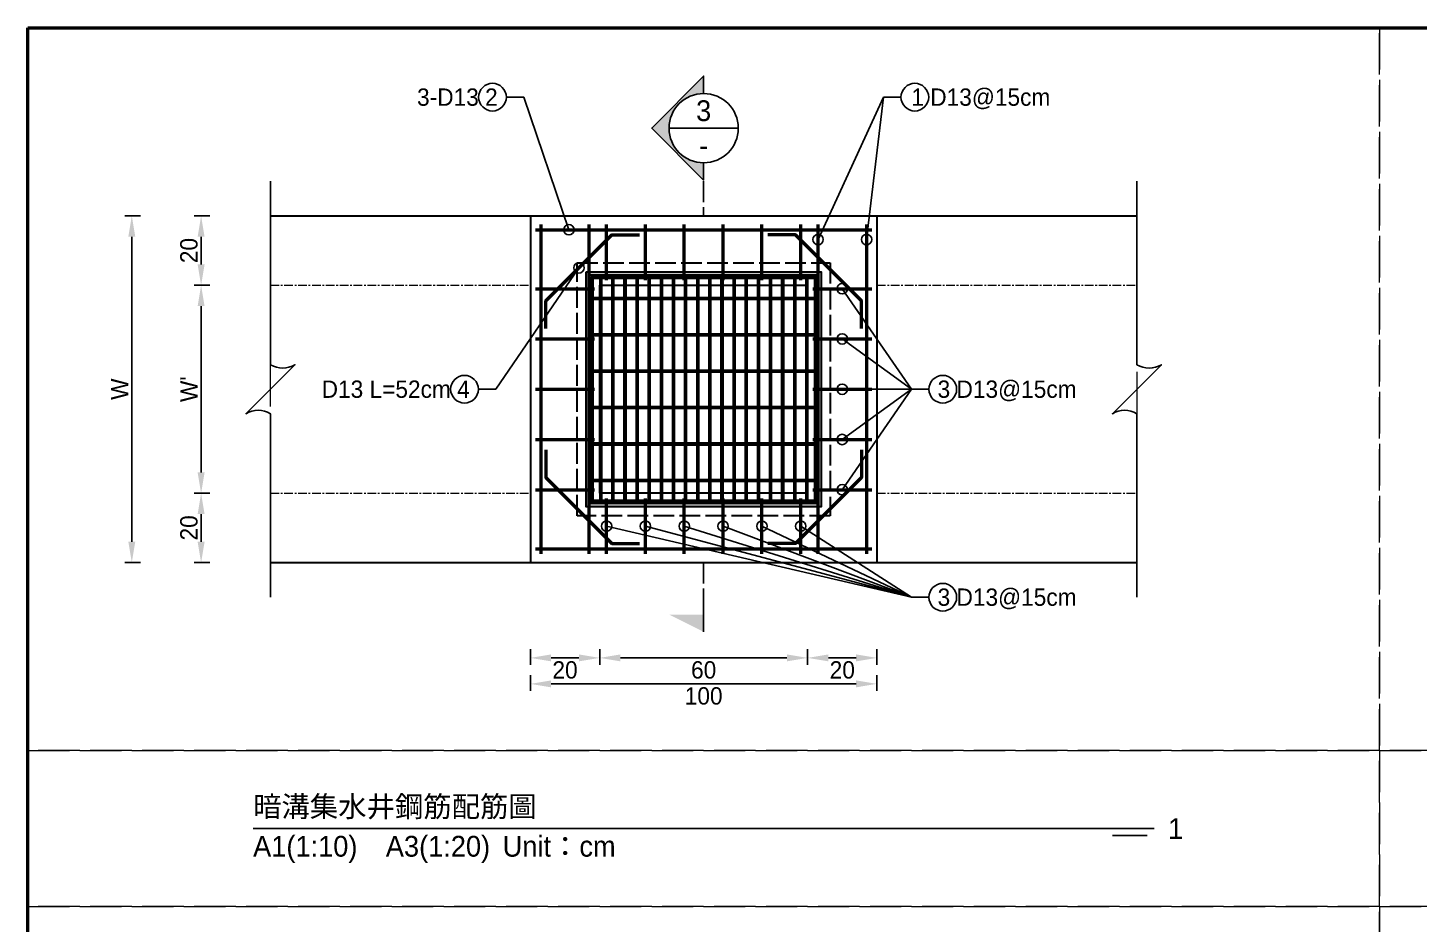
# Model space of a CAD drawing. Extents: x -7340 to 3675, y -3342 to 777.
# Drawn here: x -7340 to -6938.6, y -258.6 to 0 of the extents above; entities that cross this region are included whole.
import ezdxf
from ezdxf import colors
from ezdxf.entities.mleader import LeaderData, LeaderLine
from ezdxf.math import Vec2, Vec3

# ---------------------------------------------------------------- set-up
doc = ezdxf.new("R2010")
doc.units = 0
doc.header["$MEASUREMENT"] = 0
doc.linetypes.add('ACAD_ISO02W100', pattern=[15, 12, -3])
doc.linetypes.add('CENTERX2', pattern=[4, 2.5, -0.5, 0.5, -0.5])
for name, color, linetype, lineweight in [('一、3.基本-變更', 1, 'Continuous', 50), ('二、1.繪圖-既有設施', 8, 'Continuous', 20), ('二、2.繪圖-施作項目', 181, 'Continuous', 30), ('二、5.繪圖-鋼筋', 60, 'Continuous', 50), ('二、6.繪圖-其他施作項目', 35, 'Continuous', 30)]:
    doc.layers.add(name, color=color, linetype=linetype, lineweight=lineweight)
doc.layers.add('一、4.基本-隱藏', color=9, linetype='ACAD_ISO02W100', lineweight=20, plot=False)
doc.layers.add('三、3.文字-註解文字', color=2, linetype='Continuous')
doc.styles.add('次圖名(詳圖)', font='MS PGothic.ttf', dxfattribs={"height": 6})
doc.styles.add('註解文字(詳圖)', font='MS PGothic.ttf', dxfattribs={"height": 5})
doc.dimstyles.new('註解文字(詳圖)', dxfattribs={"dimtxt": 5, "dimasz": 6, "dimexe": 2, "dimexo": 5, "dimgap": 1, "dimtad": 2, "dimzin": 0, "dimdsep": 46, "dimtxsty": '註解文字(詳圖)', "dimcen": 0.1, "dimclrd": 144, "dimclre": 144, "dimclrt": 256, "dimadec": 0, "dimazin": 0, "dimtfac": 1, "dimtofl": 0, "dimtmove": 0, "dimatfit": 3, "dimfxlon": 1, "dimtolj": 1, "dimtzin": 0, "dimlwd": -1, "dimlwe": -1, "dimarcsym": 1})
pattern_1 = [(45, (-8580.3608, 109.4043), (-2.65165, 2.65165), []), (45, (-8579.477, 109.4043), (-2.65165, 2.65165), []), (45, (-8578.593, 109.4043), (-2.65165, 2.65165), []), (45, (-8577.709, 109.4043), (-2.65165, 2.65165), [])]

# ---------------------------------------------------------------- blocks, each defined once
blk = doc.blocks.new('*D320')
at = {"layer": 'Defpoints', "color": 0, "transparency": 16777216}
for p in [(-7195, -134.25), (-7175, -134.25), (-7195, -181.75)]:
    blk.add_point(p, dxfattribs=at)
at = {"layer": '三、3.文字-註解文字', "color": 144, "transparency": 16777216}
for p, q in [((-7195, -179.25), (-7195, -183.75)), ((-7175, -179.25), (-7175, -183.75)), ((-7181, -181.75), (-7189, -181.75))]:
    blk.add_line(p, q, dxfattribs=at)
for points in [[(-7189, -180.75), (-7189, -182.75), (-7195, -181.75)], [(-7181, -180.75), (-7181, -182.75), (-7175, -181.75)]]:
    blk.add_solid(points, dxfattribs=at)
at = {"layer": '三、3.文字-註解文字', "transparency": 16777216, "insert": (-7185, -185.25), "char_height": 5, "attachment_point": 5, "style": '註解文字(詳圖)'}
blk.add_mtext('\\A1;20', dxfattribs=at)
blk = doc.blocks.new('*D321')
at = {"layer": 'Defpoints', "color": 0, "transparency": 16777216}
for p in [(-7175, -134.25), (-7115, -134.25), (-7115, -181.75)]:
    blk.add_point(p, dxfattribs=at)
at = {"layer": '三、3.文字-註解文字', "color": 144, "transparency": 16777216}
for p, q in [((-7175, -179.25), (-7175, -183.75)), ((-7115, -179.25), (-7115, -183.75)), ((-7169, -181.75), (-7121, -181.75))]:
    blk.add_line(p, q, dxfattribs=at)
for points in [[(-7169, -180.75), (-7169, -182.75), (-7175, -181.75)], [(-7121, -180.75), (-7121, -182.75), (-7115, -181.75)]]:
    blk.add_solid(points, dxfattribs=at)
at = {"layer": '三、3.文字-註解文字', "transparency": 16777216, "insert": (-7145, -185.25), "char_height": 5, "attachment_point": 5, "style": '註解文字(詳圖)'}
blk.add_mtext('\\A1;60', dxfattribs=at)
blk = doc.blocks.new('*D322')
at = {"layer": 'Defpoints', "color": 0, "transparency": 16777216}
for p in [(-7115, -134.25), (-7095, -134.25), (-7095, -181.75)]:
    blk.add_point(p, dxfattribs=at)
at = {"layer": '三、3.文字-註解文字', "color": 144, "transparency": 16777216}
for p, q in [((-7115, -179.25), (-7115, -183.75)), ((-7095, -179.25), (-7095, -183.75)), ((-7109, -181.75), (-7101, -181.75))]:
    blk.add_line(p, q, dxfattribs=at)
for points in [[(-7109, -180.75), (-7109, -182.75), (-7115, -181.75)], [(-7101, -180.75), (-7101, -182.75), (-7095, -181.75)]]:
    blk.add_solid(points, dxfattribs=at)
at = {"layer": '三、3.文字-註解文字', "transparency": 16777216, "insert": (-7105, -185.25), "char_height": 5, "attachment_point": 5, "style": '註解文字(詳圖)'}
blk.add_mtext('\\A1;20', dxfattribs=at)
blk = doc.blocks.new('*D323')
at = {"layer": 'Defpoints', "color": 0, "transparency": 16777216}
for p in [(-7195, -154.25), (-7095, -154.25), (-7095, -189.25)]:
    blk.add_point(p, dxfattribs=at)
at = {"layer": '三、3.文字-註解文字', "color": 144, "transparency": 16777216}
for p, q in [((-7195, -186.75), (-7195, -191.25)), ((-7095, -186.75), (-7095, -191.25)), ((-7189, -189.25), (-7101, -189.25))]:
    blk.add_line(p, q, dxfattribs=at)
for points in [[(-7189, -188.25), (-7189, -190.25), (-7195, -189.25)], [(-7101, -188.25), (-7101, -190.25), (-7095, -189.25)]]:
    blk.add_solid(points, dxfattribs=at)
at = {"layer": '三、3.文字-註解文字', "transparency": 16777216, "insert": (-7145, -192.75), "char_height": 5, "attachment_point": 5, "style": '註解文字(詳圖)'}
blk.add_mtext('\\A1;100', dxfattribs=at)
blk = doc.blocks.new('*D324')
at = {"layer": 'Defpoints', "color": 0, "transparency": 16777216}
for p in [(-7290, -54.25), (-7270, -54.25), (-7270, -74.25)]:
    blk.add_point(p, dxfattribs=at)
at = {"layer": '三、3.文字-註解文字', "color": 144, "transparency": 16777216}
for p, q in [((-7287.5, -54.25), (-7292, -54.25)), ((-7290, -68.25), (-7290, -60.25)), ((-7287.5, -74.25), (-7292, -74.25))]:
    blk.add_line(p, q, dxfattribs=at)
for points in [[(-7291, -60.25), (-7289, -60.25), (-7290, -54.25)], [(-7291, -68.25), (-7289, -68.25), (-7290, -74.25)]]:
    blk.add_solid(points, dxfattribs=at)
at = {"layer": '三、3.文字-註解文字', "transparency": 16777216, "insert": (-7293.5, -64.25), "char_height": 5, "attachment_point": 5, "rotation": 90, "style": '註解文字(詳圖)'}
blk.add_mtext('\\A1;20', dxfattribs=at)
blk = doc.blocks.new('*D325')
at = {"layer": 'Defpoints', "color": 0, "transparency": 16777216}
for p in [(-7270, -74.25), (-7290, -134.25), (-7270, -134.25)]:
    blk.add_point(p, dxfattribs=at)
at = {"layer": '三、3.文字-註解文字', "color": 144, "transparency": 16777216}
for p, q in [((-7287.5, -74.25), (-7292, -74.25)), ((-7290, -80.25), (-7290, -128.25)), ((-7287.5, -134.25), (-7292, -134.25))]:
    blk.add_line(p, q, dxfattribs=at)
for points in [[(-7291, -80.25), (-7289, -80.25), (-7290, -74.25)], [(-7291, -128.25), (-7289, -128.25), (-7290, -134.25)]]:
    blk.add_solid(points, dxfattribs=at)
at = {"layer": '三、3.文字-註解文字', "transparency": 16777216, "insert": (-7293.5, -104.25), "char_height": 5, "attachment_point": 5, "rotation": 90, "style": '註解文字(詳圖)'}
blk.add_mtext("\\A1;W'", dxfattribs=at)
blk = doc.blocks.new('*D326')
at = {"layer": 'Defpoints', "color": 0, "transparency": 16777216}
for p in [(-7270, -134.25), (-7290, -154.25), (-7270, -154.25)]:
    blk.add_point(p, dxfattribs=at)
at = {"layer": '三、3.文字-註解文字', "color": 144, "transparency": 16777216}
for p, q in [((-7287.5, -134.25), (-7292, -134.25)), ((-7290, -140.25), (-7290, -148.25)), ((-7287.5, -154.25), (-7292, -154.25))]:
    blk.add_line(p, q, dxfattribs=at)
for points in [[(-7291, -140.25), (-7289, -140.25), (-7290, -134.25)], [(-7291, -148.25), (-7289, -148.25), (-7290, -154.25)]]:
    blk.add_solid(points, dxfattribs=at)
at = {"layer": '三、3.文字-註解文字', "transparency": 16777216, "insert": (-7293.5, -144.25), "char_height": 5, "attachment_point": 5, "rotation": 90, "style": '註解文字(詳圖)'}
blk.add_mtext('\\A1;20', dxfattribs=at)
blk = doc.blocks.new('*D327')
at = {"layer": 'Defpoints', "color": 0, "transparency": 16777216}
for p in [(-7270, -54.25), (-7310, -154.25), (-7270, -154.25)]:
    blk.add_point(p, dxfattribs=at)
at = {"layer": '三、3.文字-註解文字', "color": 144, "transparency": 16777216}
for p, q in [((-7307.5, -54.25), (-7312, -54.25)), ((-7310, -60.25), (-7310, -148.25)), ((-7307.5, -154.25), (-7312, -154.25))]:
    blk.add_line(p, q, dxfattribs=at)
for points in [[(-7311, -60.25), (-7309, -60.25), (-7310, -54.25)], [(-7311, -148.25), (-7309, -148.25), (-7310, -154.25)]]:
    blk.add_solid(points, dxfattribs=at)
at = {"layer": '三、3.文字-註解文字', "transparency": 16777216, "insert": (-7313.5, -104.25), "char_height": 5, "attachment_point": 5, "rotation": 90, "style": '註解文字(詳圖)'}
blk.add_mtext('\\A1;W', dxfattribs=at)
blk = doc.blocks.new('_Small')
at = {"color": 0, "linetype": 'ByBlock', "lineweight": -2}
blk.add_circle((0, 0), 0.25, dxfattribs=at)

msp = doc.modelspace()

# ---------------------------------------------------------------- hatches: boundary and pattern name
at = {"layer": '三、3.文字-註解文字'}
h = msp.add_hatch(color=256, dxfattribs=at)
h.dxf.hatch_style = 1
h.paths.add_polyline_path([(-7145, -13.943), (-7160, -28.943), (-7145, -43.943), (-7145, -38.943, -0.4142136), (-7155, -28.943, -0.4142136), (-7145, -18.943)])
h = msp.add_hatch(color=256, dxfattribs=at)
h.dxf.hatch_style = 1
h.paths.add_polyline_path([(-7155, -169.25), (-7145, -174.25), (-7145, -169.25)])
at = {"layer": '二、6.繪圖-其他施作項目'}
h = msp.add_hatch(color=256, dxfattribs=at)
h.dxf.hatch_style = 1
h.paths.add_polyline_path([(-7178.9, -138.15), (-7111.1, -138.15), (-7111.1, -70.35), (-7178.9, -70.35)])
h.paths.add_polyline_path([(-7178, -137.25), (-7112, -137.25), (-7112, -71.25), (-7178, -71.25)], flags=16)
h = msp.add_hatch(dxfattribs=at)
h.set_pattern_fill('ANSI34', color=256, scale=5)
h.set_pattern_definition(pattern_1)
h.paths.add_polyline_path([(-7113, -77.75), (-7177, -77.75), (-7177, -78.25), (-7113, -78.25)])
h = msp.add_hatch(dxfattribs=at)
h.set_pattern_fill('ANSI34', color=256, scale=5)
h.set_pattern_definition(pattern_1)
h.paths.add_polyline_path([(-7113, -88.25), (-7177, -88.25), (-7177, -88.75), (-7113, -88.75)])
h = msp.add_hatch(dxfattribs=at)
h.set_pattern_fill('ANSI34', color=256, scale=5)
h.set_pattern_definition(pattern_1)
h.paths.add_polyline_path([(-7113, -98.75), (-7177, -98.75), (-7177, -99.25), (-7113, -99.25)])
h = msp.add_hatch(dxfattribs=at)
h.set_pattern_fill('ANSI34', color=256, scale=5)
h.set_pattern_definition(pattern_1)
h.paths.add_polyline_path([(-7113, -109.25), (-7177, -109.25), (-7177, -109.75), (-7113, -109.75)])
h = msp.add_hatch(dxfattribs=at)
h.set_pattern_fill('ANSI34', color=256, scale=5)
h.set_pattern_definition(pattern_1)
h.paths.add_polyline_path([(-7113, -119.75), (-7177, -119.75), (-7177, -120.25), (-7113, -120.25)])
h = msp.add_hatch(dxfattribs=at)
h.set_pattern_fill('ANSI34', color=256, scale=5)
h.set_pattern_definition(pattern_1)
h.paths.add_polyline_path([(-7113, -130.25), (-7177, -130.25), (-7177, -130.75), (-7113, -130.75)])

# ---------------------------------------------------------------- linework, layer by layer
at = {"layer": '一、3.基本-變更'}
msp.add_lwpolyline([(-7340, 0), (-3920, 0), (-3920, -507), (-7340, -507)], close=True, dxfattribs=at)
at = {"layer": '一、4.基本-隱藏'}
for points in [[(-7340, 0), (-6560, 0), (-6560, -507), (-7340, -507)], [(-7340, 0), (-6950, 0), (-6950, -208.5), (-7340, -208.5)], [(-6950, 0), (-6650, 0), (-6650, -208.5), (-6950, -208.5)], [(-7270, -54.25), (-7020, -54.25), (-7020, -154.25), (-7270, -154.25)], [(-7340, -208.5), (-6950, -208.5), (-6950, -253.5), (-7340, -253.5)], [(-6950, -208.5), (-6650, -208.5), (-6650, -253.5), (-6950, -253.5)], [(-7340, -253.5), (-6950, -253.5), (-6950, -462), (-7340, -462)], [(-6950, -253.5), (-6650, -253.5), (-6650, -462), (-6950, -462)]]:
    msp.add_lwpolyline(points, close=True, dxfattribs=at)
at = {"layer": '三、3.文字-註解文字'}
for points in [[(-7145, -18.943), (-7145, -13.943), (-7160, -28.943), (-7145, -43.943), (-7145, -38.943)], [(-7155, -28.943), (-7135, -28.943)], [(-7145, -174.25), (-7145, -164.25)], [(-7275, -231), (-7015, -231)], [(-7017, -233), (-7027, -233)]]:
    msp.add_lwpolyline(points, dxfattribs=at)
for points in [[(-7270, -164.25), (-7270, -111.321, 0.2828427), (-7277.071, -111.321), (-7262.929, -97.179, -0.2828427), (-7270, -97.179), (-7270, -44.25)], [(-7020, -164.25), (-7020, -111.321, 0.2828427), (-7027.071, -111.321), (-7012.929, -97.179, -0.2828427), (-7020, -97.179), (-7020, -44.25)]]:
    msp.add_lwpolyline(points, format="xyb", dxfattribs=at)
at = {"layer": '三、3.文字-註解文字', "linetype": 'ACAD_ISO02W100', "ltscale": 0.5}
for points in [[(-7145, -44.25), (-7145, -54.25)], [(-7145, -154.25), (-7145, -164.25)]]:
    msp.add_lwpolyline(points, dxfattribs=at)
at = {"layer": '三、3.文字-註解文字'}
for centre, radius in [((-7205.93, -20), 4), ((-7084.07, -20), 4), ((-7145, -28.943), 10), ((-7214, -104.25), 4), ((-7076, -104.25), 4), ((-7076, -164.25), 4)]:
    msp.add_circle(centre, radius, dxfattribs=at)
at = {"layer": '二、1.繪圖-既有設施', "linetype": 'CENTERX2'}
for points in [[(-7270, -74.25), (-7195, -74.25)], [(-7095, -74.25), (-7020, -74.25)], [(-7270, -134.25), (-7195, -134.25)], [(-7095, -134.25), (-7020, -134.25)]]:
    msp.add_lwpolyline(points, dxfattribs=at)
at = {"layer": '二、2.繪圖-施作項目'}
for points in [[(-7270, -54.25), (-7020, -54.25)], [(-7195, -54.25), (-7195, -154.25)], [(-7095, -54.25), (-7095, -154.25)], [(-7270, -154.25), (-7020, -154.25)]]:
    msp.add_lwpolyline(points, dxfattribs=at)
msp.add_lwpolyline([(-7175, -74.25), (-7115, -74.25), (-7115, -134.25), (-7175, -134.25)], close=True, dxfattribs=at)
at = {"layer": '二、5.繪圖-鋼筋'}
for points in [[(-7193.5, -58.25), (-7096.5, -58.25)], [(-7192, -56.75), (-7192, -151.75)], [(-7190.5, -86.75), (-7190.5, -78.75), (-7171.5, -59.75), (-7163.5, -59.75)], [(-7178, -151.75), (-7178, -56.75)], [(-7173, -72.75), (-7173, -56.75)], [(-7161.8, -72.75), (-7161.8, -56.75)], [(-7150.6, -72.75), (-7150.6, -56.75)], [(-7139.4, -72.75), (-7139.4, -56.75)], [(-7128.2, -72.75), (-7128.2, -56.75)], [(-7099.5, -86.75), (-7099.5, -78.75), (-7118.5, -59.75), (-7126.5, -59.75)], [(-7117, -72.75), (-7117, -56.75)], [(-7112, -151.75), (-7112, -56.75)], [(-7098, -56.75), (-7098, -151.75)], [(-7193.5, -75.25), (-7176.5, -75.25)], [(-7113.5, -75.25), (-7096.5, -75.25)], [(-7193.5, -89.75), (-7176.5, -89.75)], [(-7113.5, -89.75), (-7096.5, -89.75)], [(-7193.5, -104.25), (-7176.5, -104.25)], [(-7113.5, -104.25), (-7096.5, -104.25)], [(-7193.5, -118.75), (-7176.5, -118.75)], [(-7113.5, -118.75), (-7096.5, -118.75)], [(-7190.5, -121.75), (-7190.5, -129.75), (-7171.5, -148.75), (-7163.5, -148.75)], [(-7099.5, -121.75), (-7099.5, -129.75), (-7118.5, -148.75), (-7126.5, -148.75)], [(-7193.5, -133.25), (-7176.5, -133.25)], [(-7173, -151.75), (-7173, -135.75)], [(-7161.8, -151.75), (-7161.8, -135.75)], [(-7150.6, -151.75), (-7150.6, -135.75)], [(-7139.4, -151.75), (-7139.4, -135.75)], [(-7128.2, -151.75), (-7128.2, -135.75)], [(-7117, -151.75), (-7117, -135.75)], [(-7113.5, -133.25), (-7096.5, -133.25)], [(-7193.5, -150.25), (-7096.5, -150.25)]]:
    msp.add_lwpolyline(points, dxfattribs=at)
at = {"layer": '二、6.繪圖-其他施作項目', "linetype": 'ACAD_ISO02W100', "ltscale": 0.5}
for points in [[(-7181.5, -67.75), (-7108.5, -67.75), (-7108.5, -140.75), (-7181.5, -140.75)], [(-7175, -74.25), (-7115, -74.25), (-7115, -134.25), (-7175, -134.25)]]:
    msp.add_lwpolyline(points, close=True, dxfattribs=at)
at = {"layer": '二、6.繪圖-其他施作項目'}
for points in [[(-7178.9, -70.35), (-7111.1, -70.35), (-7111.1, -138.15), (-7178.9, -138.15)], [(-7178, -71.25), (-7112, -71.25), (-7112, -137.25), (-7178, -137.25)], [(-7177.5, -71.75), (-7112.5, -71.75), (-7112.5, -136.75), (-7177.5, -136.75)]]:
    msp.add_lwpolyline(points, close=True, dxfattribs=at)
for points in [[(-7177.5, -71.75), (-7112.5, -71.75)], [(-7177.5, -71.75), (-7177.5, -136.75)], [(-7177, -71.75), (-7177, -136.75)], [(-7177, -72.25), (-7113, -72.25)], [(-7175, -72.25), (-7175, -77.75)], [(-7174.5, -72.25), (-7174.5, -77.75)], [(-7171.5, -72.25), (-7171.5, -77.75)], [(-7171, -72.25), (-7171, -77.75)], [(-7168, -72.25), (-7168, -77.75)], [(-7167.5, -72.25), (-7167.5, -77.75)], [(-7164.5, -72.25), (-7164.5, -77.75)], [(-7164, -72.25), (-7164, -77.75)], [(-7161, -72.25), (-7161, -77.75)], [(-7160.5, -72.25), (-7160.5, -77.75)], [(-7157.5, -72.25), (-7157.5, -77.75)], [(-7157, -72.25), (-7157, -77.75)], [(-7154, -72.25), (-7154, -77.75)], [(-7153.5, -72.25), (-7153.5, -77.75)], [(-7150.5, -72.25), (-7150.5, -77.75)], [(-7150, -72.25), (-7150, -77.75)], [(-7147, -72.25), (-7147, -77.75)], [(-7146.5, -72.25), (-7146.5, -77.75)], [(-7143.5, -72.25), (-7143.5, -77.75)], [(-7143, -72.25), (-7143, -77.75)], [(-7140, -72.25), (-7140, -77.75)], [(-7139.5, -72.25), (-7139.5, -77.75)], [(-7136.5, -72.25), (-7136.5, -77.75)], [(-7136, -72.25), (-7136, -77.75)], [(-7133, -72.25), (-7133, -77.75)], [(-7132.5, -72.25), (-7132.5, -77.75)], [(-7129.5, -72.25), (-7129.5, -77.75)], [(-7129, -72.25), (-7129, -77.75)], [(-7126, -72.25), (-7126, -77.75)], [(-7125.5, -72.25), (-7125.5, -77.75)], [(-7122.5, -72.25), (-7122.5, -77.75)], [(-7122, -72.25), (-7122, -77.75)], [(-7119, -72.25), (-7119, -77.75)], [(-7118.5, -72.25), (-7118.5, -77.75)], [(-7115.5, -72.25), (-7115.5, -77.75)], [(-7115, -72.25), (-7115, -77.75)], [(-7113, -71.75), (-7113, -136.75)], [(-7112.5, -71.75), (-7112.5, -136.75)], [(-7177, -77.75), (-7113, -77.75)], [(-7177, -78.25), (-7113, -78.25)], [(-7175, -78.25), (-7175, -88.25)], [(-7174.5, -78.25), (-7174.5, -88.25)], [(-7171.5, -78.25), (-7171.5, -88.25)], [(-7171, -78.25), (-7171, -88.25)], [(-7168, -78.25), (-7168, -88.25)], [(-7167.5, -78.25), (-7167.5, -88.25)], [(-7164.5, -78.25), (-7164.5, -88.25)], [(-7164, -78.25), (-7164, -88.25)], [(-7161, -78.25), (-7161, -88.25)], [(-7160.5, -78.25), (-7160.5, -88.25)], [(-7157.5, -78.25), (-7157.5, -88.25)], [(-7157, -78.25), (-7157, -88.25)], [(-7154, -78.25), (-7154, -88.25)], [(-7153.5, -78.25), (-7153.5, -88.25)], [(-7150.5, -78.25), (-7150.5, -88.25)], [(-7150, -78.25), (-7150, -88.25)], [(-7147, -78.25), (-7147, -88.25)], [(-7146.5, -78.25), (-7146.5, -88.25)], [(-7143.5, -78.25), (-7143.5, -88.25)], [(-7143, -78.25), (-7143, -88.25)], [(-7140, -78.25), (-7140, -88.25)], [(-7139.5, -78.25), (-7139.5, -88.25)], [(-7136.5, -78.25), (-7136.5, -88.25)], [(-7136, -78.25), (-7136, -88.25)], [(-7133, -78.25), (-7133, -88.25)], [(-7132.5, -78.25), (-7132.5, -88.25)], [(-7129.5, -78.25), (-7129.5, -88.25)], [(-7129, -78.25), (-7129, -88.25)], [(-7126, -78.25), (-7126, -88.25)], [(-7125.5, -78.25), (-7125.5, -88.25)], [(-7122.5, -78.25), (-7122.5, -88.25)], [(-7122, -78.25), (-7122, -88.25)], [(-7119, -78.25), (-7119, -88.25)], [(-7118.5, -78.25), (-7118.5, -88.25)], [(-7115.5, -78.25), (-7115.5, -88.25)], [(-7115, -78.25), (-7115, -88.25)], [(-7177, -88.25), (-7113, -88.25)], [(-7177, -88.75), (-7113, -88.75)], [(-7175, -88.75), (-7175, -98.75)], [(-7174.5, -88.75), (-7174.5, -98.75)], [(-7171.5, -88.75), (-7171.5, -98.75)], [(-7171, -88.75), (-7171, -98.75)], [(-7168, -88.75), (-7168, -98.75)], [(-7167.5, -88.75), (-7167.5, -98.75)], [(-7164.5, -88.75), (-7164.5, -98.75)], [(-7164, -88.75), (-7164, -98.75)], [(-7161, -88.75), (-7161, -98.75)], [(-7160.5, -88.75), (-7160.5, -98.75)], [(-7157.5, -88.75), (-7157.5, -98.75)], [(-7157, -88.75), (-7157, -98.75)], [(-7154, -88.75), (-7154, -98.75)], [(-7153.5, -88.75), (-7153.5, -98.75)], [(-7150.5, -88.75), (-7150.5, -98.75)], [(-7150, -88.75), (-7150, -98.75)], [(-7147, -88.75), (-7147, -98.75)], [(-7146.5, -88.75), (-7146.5, -98.75)], [(-7143.5, -88.75), (-7143.5, -98.75)], [(-7143, -88.75), (-7143, -98.75)], [(-7140, -88.75), (-7140, -98.75)], [(-7139.5, -88.75), (-7139.5, -98.75)], [(-7136.5, -88.75), (-7136.5, -98.75)], [(-7136, -88.75), (-7136, -98.75)], [(-7133, -88.75), (-7133, -98.75)], [(-7132.5, -88.75), (-7132.5, -98.75)], [(-7129.5, -88.75), (-7129.5, -98.75)], [(-7129, -88.75), (-7129, -98.75)], [(-7126, -88.75), (-7126, -98.75)], [(-7125.5, -88.75), (-7125.5, -98.75)], [(-7122.5, -88.75), (-7122.5, -98.75)], [(-7122, -88.75), (-7122, -98.75)], [(-7119, -88.75), (-7119, -98.75)], [(-7118.5, -88.75), (-7118.5, -98.75)], [(-7115.5, -88.75), (-7115.5, -98.75)], [(-7115, -88.75), (-7115, -98.75)], [(-7177, -98.75), (-7113, -98.75)], [(-7177, -99.25), (-7113, -99.25)], [(-7175, -99.25), (-7175, -109.25)], [(-7174.5, -99.25), (-7174.5, -109.25)], [(-7171.5, -99.25), (-7171.5, -109.25)], [(-7171, -99.25), (-7171, -109.25)], [(-7168, -99.25), (-7168, -109.25)], [(-7167.5, -99.25), (-7167.5, -109.25)], [(-7164.5, -99.25), (-7164.5, -109.25)], [(-7164, -99.25), (-7164, -109.25)], [(-7161, -99.25), (-7161, -109.25)], [(-7160.5, -99.25), (-7160.5, -109.25)], [(-7157.5, -99.25), (-7157.5, -109.25)], [(-7157, -99.25), (-7157, -109.25)], [(-7154, -99.25), (-7154, -109.25)], [(-7153.5, -99.25), (-7153.5, -109.25)], [(-7150.5, -99.25), (-7150.5, -109.25)], [(-7150, -99.25), (-7150, -109.25)], [(-7147, -99.25), (-7147, -109.25)], [(-7146.5, -99.25), (-7146.5, -109.25)], [(-7143.5, -99.25), (-7143.5, -109.25)], [(-7143, -99.25), (-7143, -109.25)], [(-7140, -99.25), (-7140, -109.25)], [(-7139.5, -99.25), (-7139.5, -109.25)], [(-7136.5, -99.25), (-7136.5, -109.25)], [(-7136, -99.25), (-7136, -109.25)], [(-7133, -99.25), (-7133, -109.25)], [(-7132.5, -99.25), (-7132.5, -109.25)], [(-7129.5, -99.25), (-7129.5, -109.25)], [(-7129, -99.25), (-7129, -109.25)], [(-7126, -99.25), (-7126, -109.25)], [(-7125.5, -99.25), (-7125.5, -109.25)], [(-7122.5, -99.25), (-7122.5, -109.25)], [(-7122, -99.25), (-7122, -109.25)], [(-7119, -99.25), (-7119, -109.25)], [(-7118.5, -99.25), (-7118.5, -109.25)], [(-7115.5, -99.25), (-7115.5, -109.25)], [(-7115, -99.25), (-7115, -109.25)], [(-7177, -109.25), (-7113, -109.25)], [(-7177, -109.75), (-7113, -109.75)], [(-7175, -109.75), (-7175, -119.75)], [(-7174.5, -109.75), (-7174.5, -119.75)], [(-7171.5, -109.75), (-7171.5, -119.75)], [(-7171, -109.75), (-7171, -119.75)], [(-7168, -109.75), (-7168, -119.75)], [(-7167.5, -109.75), (-7167.5, -119.75)], [(-7164.5, -109.75), (-7164.5, -119.75)], [(-7164, -109.75), (-7164, -119.75)], [(-7161, -109.75), (-7161, -119.75)], [(-7160.5, -109.75), (-7160.5, -119.75)], [(-7157.5, -109.75), (-7157.5, -119.75)], [(-7157, -109.75), (-7157, -119.75)], [(-7154, -109.75), (-7154, -119.75)], [(-7153.5, -109.75), (-7153.5, -119.75)], [(-7150.5, -109.75), (-7150.5, -119.75)], [(-7150, -109.75), (-7150, -119.75)], [(-7147, -109.75), (-7147, -119.75)], [(-7146.5, -109.75), (-7146.5, -119.75)], [(-7143.5, -109.75), (-7143.5, -119.75)], [(-7143, -109.75), (-7143, -119.75)], [(-7140, -109.75), (-7140, -119.75)], [(-7139.5, -109.75), (-7139.5, -119.75)], [(-7136.5, -109.75), (-7136.5, -119.75)], [(-7136, -109.75), (-7136, -119.75)], [(-7133, -109.75), (-7133, -119.75)], [(-7132.5, -109.75), (-7132.5, -119.75)], [(-7129.5, -109.75), (-7129.5, -119.75)], [(-7129, -109.75), (-7129, -119.75)], [(-7126, -109.75), (-7126, -119.75)], [(-7125.5, -109.75), (-7125.5, -119.75)], [(-7122.5, -109.75), (-7122.5, -119.75)], [(-7122, -109.75), (-7122, -119.75)], [(-7119, -109.75), (-7119, -119.75)], [(-7118.5, -109.75), (-7118.5, -119.75)], [(-7115.5, -109.75), (-7115.5, -119.75)], [(-7115, -109.75), (-7115, -119.75)], [(-7177, -119.75), (-7113, -119.75)], [(-7177, -120.25), (-7113, -120.25)], [(-7175, -120.25), (-7175, -130.25)], [(-7174.5, -120.25), (-7174.5, -130.25)], [(-7171.5, -120.25), (-7171.5, -130.25)], [(-7171, -120.25), (-7171, -130.25)], [(-7168, -120.25), (-7168, -130.25)], [(-7167.5, -120.25), (-7167.5, -130.25)], [(-7164.5, -120.25), (-7164.5, -130.25)], [(-7164, -120.25), (-7164, -130.25)], [(-7161, -120.25), (-7161, -130.25)], [(-7160.5, -120.25), (-7160.5, -130.25)], [(-7157.5, -120.25), (-7157.5, -130.25)], [(-7157, -120.25), (-7157, -130.25)], [(-7154, -120.25), (-7154, -130.25)], [(-7153.5, -120.25), (-7153.5, -130.25)], [(-7150.5, -120.25), (-7150.5, -130.25)], [(-7150, -120.25), (-7150, -130.25)], [(-7147, -120.25), (-7147, -130.25)], [(-7146.5, -120.25), (-7146.5, -130.25)], [(-7143.5, -120.25), (-7143.5, -130.25)], [(-7143, -120.25), (-7143, -130.25)], [(-7140, -120.25), (-7140, -130.25)], [(-7139.5, -120.25), (-7139.5, -130.25)], [(-7136.5, -120.25), (-7136.5, -130.25)], [(-7136, -120.25), (-7136, -130.25)], [(-7133, -120.25), (-7133, -130.25)], [(-7132.5, -120.25), (-7132.5, -130.25)], [(-7129.5, -120.25), (-7129.5, -130.25)], [(-7129, -120.25), (-7129, -130.25)], [(-7126, -120.25), (-7126, -130.25)], [(-7125.5, -120.25), (-7125.5, -130.25)], [(-7122.5, -120.25), (-7122.5, -130.25)], [(-7122, -120.25), (-7122, -130.25)], [(-7119, -120.25), (-7119, -130.25)], [(-7118.5, -120.25), (-7118.5, -130.25)], [(-7115.5, -120.25), (-7115.5, -130.25)], [(-7115, -120.25), (-7115, -130.25)], [(-7177, -130.25), (-7113, -130.25)], [(-7177, -130.75), (-7113, -130.75)], [(-7175, -130.75), (-7175, -136.25)], [(-7174.5, -130.75), (-7174.5, -136.25)], [(-7171.5, -130.75), (-7171.5, -136.25)], [(-7171, -130.75), (-7171, -136.25)], [(-7168, -130.75), (-7168, -136.25)], [(-7167.5, -130.75), (-7167.5, -136.25)], [(-7164.5, -130.75), (-7164.5, -136.25)], [(-7164, -130.75), (-7164, -136.25)], [(-7161, -130.75), (-7161, -136.25)], [(-7160.5, -130.75), (-7160.5, -136.25)], [(-7157.5, -130.75), (-7157.5, -136.25)], [(-7157, -130.75), (-7157, -136.25)], [(-7154, -130.75), (-7154, -136.25)], [(-7153.5, -130.75), (-7153.5, -136.25)], [(-7150.5, -130.75), (-7150.5, -136.25)], [(-7150, -130.75), (-7150, -136.25)], [(-7147, -130.75), (-7147, -136.25)], [(-7146.5, -130.75), (-7146.5, -136.25)], [(-7143.5, -130.75), (-7143.5, -136.25)], [(-7143, -130.75), (-7143, -136.25)], [(-7140, -130.75), (-7140, -136.25)], [(-7139.5, -130.75), (-7139.5, -136.25)], [(-7136.5, -130.75), (-7136.5, -136.25)], [(-7136, -130.75), (-7136, -136.25)], [(-7133, -130.75), (-7133, -136.25)], [(-7132.5, -130.75), (-7132.5, -136.25)], [(-7129.5, -130.75), (-7129.5, -136.25)], [(-7129, -130.75), (-7129, -136.25)], [(-7126, -130.75), (-7126, -136.25)], [(-7125.5, -130.75), (-7125.5, -136.25)], [(-7122.5, -130.75), (-7122.5, -136.25)], [(-7122, -130.75), (-7122, -136.25)], [(-7119, -130.75), (-7119, -136.25)], [(-7118.5, -130.75), (-7118.5, -136.25)], [(-7115.5, -130.75), (-7115.5, -136.25)], [(-7115, -130.75), (-7115, -136.25)], [(-7177, -136.25), (-7113, -136.25)], [(-7177.5, -136.75), (-7112.5, -136.75)]]:
    msp.add_lwpolyline(points, dxfattribs=at)

# ---------------------------------------------------------------- texts
at = {"layer": '三、3.文字-註解文字', "char_height": 6}
for s, width, gutter_width, insert, attachment_point, style in [('3', 6.60394, 25, (-7145, -23.943), 5, '註解文字(詳圖)'), ('-', 6.60394, 25, (-7145, -33.943), 5, '註解文字(詳圖)'), ('{\\fMS PGothic|b0|i0|c128|p34;暗溝}集水井{\\fMS PGothic|b0|i0|c128|p34;鋼筋配筋圖}', 113.35584, 15, (-7275, -225), 4, '次圖名(詳圖)'), ('1', 3, 15, (-7011, -231), 4, '次圖名(詳圖)'), ('A1(1:10)\u3000A3(1:20){\\fMS PGothic|b0|i0|c128|p34;^IUnit：cm}', 136.03259, 15, (-7275, -237), 4, '次圖名(詳圖)')]:
    msp.add_mtext_dynamic_manual_height_columns(s, width=width, gutter_width=gutter_width, heights=[0], dxfattribs=dict(at, insert=insert, attachment_point=attachment_point, style=style))

# ---------------------------------------------------------------- dimensions: what is measured, and where the dimension line sits
at = {"layer": '三、3.文字-註解文字'}
for base, p1, p2, text, picture, middle in [((-7310, -154.25), (-7270, -54.25), (-7270, -154.25), 'W', '*D327', (-7313.5, -104.25)), ((-7290, -54.25), (-7270, -74.25), (-7270, -54.25), '20', '*D324', (-7293.5, -64.25)), ((-7290, -134.25), (-7270, -74.25), (-7270, -134.25), "W'", '*D325', (-7293.5, -104.25)), ((-7290, -154.25), (-7270, -134.25), (-7270, -154.25), '20', '*D326', (-7293.5, -144.25))]:
    dim = msp.add_linear_dim(base=base, p1=p1, p2=p2, angle=90, text=text, dimstyle='註解文字(詳圖)', dxfattribs=at)
    dim.commit()
    dim.dimension.update_dxf_attribs({"geometry": picture, "text_midpoint": middle})
for base, p1, p2, text, picture, middle in [((-7195, -181.75), (-7175, -134.25), (-7195, -134.25), '20', '*D320', (-7185, -185.25)), ((-7115, -181.75), (-7175, -134.25), (-7115, -134.25), '60', '*D321', (-7145, -185.25)), ((-7095, -181.75), (-7115, -134.25), (-7095, -134.25), '20', '*D322', (-7105, -185.25)), ((-7095, -189.25), (-7195, -154.25), (-7095, -154.25), '100', '*D323', (-7145, -192.75))]:
    dim = msp.add_linear_dim(base=base, p1=p1, p2=p2, text=text, dimstyle='註解文字(詳圖)', dxfattribs=at)
    dim.commit()
    dim.dimension.update_dxf_attribs({"geometry": picture, "text_midpoint": middle})

# ---------------------------------------------------------------- leaders
ml = msp.add_multileader_mtext('Standard', dxfattribs=at)
ml.set_content('{\\fMS PGothic|b0|i0|c128|p34;3-D13 }2{\\fMS PGothic|b0|i0|c128|p34; }', color=256, style='註解文字(詳圖)')
ml.set_leader_properties(color=144, linetype='ByLayer', lineweight=-1)
ml.set_arrow_properties(name='SMALL')
ml.build(insert=Vec2(0, 0))
ml.multileader.update_dxf_attribs({"dogleg_length": 5, "arrow_head_size": 6})
ctx = ml.context
ctx.base_point, ctx.char_height, ctx.arrow_head_size, ctx.landing_gap_size, ctx.plane_origin = Vec3(-7231.305, -20), 5, 6, 2.5, Vec3(-7295.339, -67.835)
ctx.text_align_type = 2
notes = []
notes.append((ctx, [(1, (1, 1, 0), (-7196.93, -20), (-1, 0), 5, [(0, [(-7183.884, -58.25)], 0, [])])]))
ctx.mtext.insert, ctx.mtext.width, ctx.mtext.alignment, ctx.mtext.flow_direction = Vec3(-7204.43, -17.486), 42.33146, 3, 5
ml = msp.add_multileader_mtext('Standard', dxfattribs=at)
ml.set_content('{\\fMS PGothic|b0|i0|c128|p34;1 }D13@15cm', color=256, style='註解文字(詳圖)')
ml.set_leader_properties(color=144, linetype='ByLayer', lineweight=-1)
ml.set_arrow_properties(name='SMALL')
ml.build(insert=Vec2(0, 0))
ml.multileader.update_dxf_attribs({"dogleg_length": 5, "arrow_head_size": 6})
ctx = ml.context
ctx.base_point, ctx.char_height, ctx.arrow_head_size, ctx.landing_gap_size, ctx.plane_origin = Vec3(-7088.07, -20), 5, 6, 3, Vec3(-7130.695, -67.835)
notes.append((ctx, [(0, (1, 1, 0), (-7093.07, -20), (1, 0), 5, [(0, [(-7112, -61.081)], 0, [])])]))
ctx.mtext.insert, ctx.mtext.flow_direction = Vec3(-7085.07, -17.486), 5
ml = msp.add_multileader_mtext('Standard', dxfattribs=at)
ml.set_content('{\\fMS PGothic|b0|i0|c128|p34; }', color=256, style='註解文字(詳圖)')
ml.set_leader_properties(color=144, linetype='ByLayer', lineweight=-1)
ml.set_arrow_properties(name='SMALL')
ml.build(insert=Vec2(0, 0))
ml.multileader.update_dxf_attribs({"dogleg_length": 5, "arrow_head_size": 6})
ctx = ml.context
ctx.base_point, ctx.char_height, ctx.arrow_head_size, ctx.landing_gap_size, ctx.plane_origin = Vec3(-7088.07, -20), 5, 6, 3, Vec3(-7116.695, -67.835)
notes.append((ctx, [(0, (1, 1, 0), (-7093.07, -20), (1, 0), 5, [(0, [(-7098, -61.081)], 0, [])])]))
ctx.mtext.insert, ctx.mtext.flow_direction = Vec3(-7085.07, -17.5), 5
ml = msp.add_multileader_mtext('Standard', dxfattribs=at)
ml.set_content('{\\fMS PGothic|b0|i0|c128|p34;D13 }L=52cm{\\fMS PGothic|b0|i0|c128|p34; 4 }', color=256, style='註解文字(詳圖)')
ml.set_leader_properties(color=144, linetype='ByLayer', lineweight=-1)
ml.set_arrow_properties(name='SMALL')
ml.build(insert=Vec2(0, 0))
ml.multileader.update_dxf_attribs({"dogleg_length": 5, "arrow_head_size": 6})
ctx = ml.context
ctx.base_point, ctx.char_height, ctx.arrow_head_size, ctx.landing_gap_size, ctx.plane_origin = Vec3(-7258.153, -104.25), 5, 6, 2.5, Vec3(-7303.409, -152.085)
ctx.text_align_type = 2
notes.append((ctx, [(1, (1, 1, 0), (-7205, -104.25), (-1, 0), 5, [(0, [(-7181, -69.25)], 0, [])])]))
ctx.mtext.insert, ctx.mtext.width, ctx.mtext.alignment, ctx.mtext.flow_direction = Vec3(-7212.5, -101.736), 45.36597, 3, 5
ml = msp.add_multileader_mtext('Standard', dxfattribs=at)
ml.set_content('3{\\fMS PGothic|b0|i0|c128|p34; D13@15cm}', color=256, style='註解文字(詳圖)')
ml.set_leader_properties(color=144, linetype='ByLayer', lineweight=-1)
ml.set_arrow_properties(name='SMALL')
ml.build(insert=Vec2(0, 0))
ml.multileader.update_dxf_attribs({"dogleg_length": 5, "arrow_head_size": 6})
ctx = ml.context
ctx.base_point, ctx.char_height, ctx.arrow_head_size, ctx.landing_gap_size, ctx.plane_origin = Vec3(-7080, -104.25), 5, 6, 2.5, Vec3(-7122.625, -152.085)
notes.append((ctx, [(0, (1, 1, 0), (-7085, -104.25), (1, 0), 5, [(0, [(-7105, -75.25)], 0, [])])]))
ctx.mtext.insert, ctx.mtext.flow_direction = Vec3(-7077.5, -101.736), 5
ml = msp.add_multileader_mtext('Standard', dxfattribs=at)
ml.set_content('{\\fMS PGothic|b0|i0|c128|p34; }', color=256, style='註解文字(詳圖)')
ml.set_leader_properties(color=144, linetype='ByLayer', lineweight=-1)
ml.set_arrow_properties(name='SMALL')
ml.build(insert=Vec2(0, 0))
ml.multileader.update_dxf_attribs({"dogleg_length": 5, "arrow_head_size": 6})
ctx = ml.context
ctx.base_point, ctx.char_height, ctx.arrow_head_size, ctx.landing_gap_size, ctx.plane_origin = Vec3(-7080, -104.25), 5, 6, 3, Vec3(-7108.625, -152.085)
notes.append((ctx, [(0, (1, 1, 0), (-7085, -104.25), (1, 0), 5, [(0, [(-7105, -89.75)], 0, [])])]))
ctx.mtext.insert, ctx.mtext.flow_direction = Vec3(-7077, -101.75), 5
ml = msp.add_multileader_mtext('Standard', dxfattribs=at)
ml.set_content('{\\fMS PGothic|b0|i0|c128|p34; }', color=256, style='註解文字(詳圖)')
ml.set_leader_properties(color=144, linetype='ByLayer', lineweight=-1)
ml.set_arrow_properties(name='SMALL')
ml.build(insert=Vec2(0, 0))
ml.multileader.update_dxf_attribs({"dogleg_length": 5, "arrow_head_size": 6})
ctx = ml.context
ctx.base_point, ctx.char_height, ctx.arrow_head_size, ctx.landing_gap_size, ctx.plane_origin = Vec3(-7080, -104.25), 5, 6, 3, Vec3(-7108.625, -166.585)
notes.append((ctx, [(0, (1, 1, 0), (-7085, -104.25), (1, 0), 5, [(0, [(-7105, -104.25)], 0, [])])]))
ctx.mtext.insert, ctx.mtext.flow_direction = Vec3(-7077, -101.75), 5
ml = msp.add_multileader_mtext('Standard', dxfattribs=at)
ml.set_content('{\\fMS PGothic|b0|i0|c128|p34; }', color=256, style='註解文字(詳圖)')
ml.set_leader_properties(color=144, linetype='ByLayer', lineweight=-1)
ml.set_arrow_properties(name='SMALL')
ml.build(insert=Vec2(0, 0))
ml.multileader.update_dxf_attribs({"dogleg_length": 5, "arrow_head_size": 6})
ctx = ml.context
ctx.base_point, ctx.char_height, ctx.arrow_head_size, ctx.landing_gap_size, ctx.plane_origin = Vec3(-7080, -104.25), 5, 6, 3, Vec3(-7108.625, -181.085)
notes.append((ctx, [(0, (1, 1, 0), (-7085, -104.25), (1, 0), 5, [(0, [(-7105, -118.75)], 0, [])])]))
ctx.mtext.insert, ctx.mtext.flow_direction = Vec3(-7077, -101.75), 5
ml = msp.add_multileader_mtext('Standard', dxfattribs=at)
ml.set_content('{\\fMS PGothic|b0|i0|c128|p34; }', color=256, style='註解文字(詳圖)')
ml.set_leader_properties(color=144, linetype='ByLayer', lineweight=-1)
ml.set_arrow_properties(name='SMALL')
ml.build(insert=Vec2(0, 0))
ml.multileader.update_dxf_attribs({"dogleg_length": 5, "arrow_head_size": 6})
ctx = ml.context
ctx.base_point, ctx.char_height, ctx.arrow_head_size, ctx.landing_gap_size, ctx.plane_origin = Vec3(-7080, -104.25), 5, 6, 3, Vec3(-7108.625, -195.585)
notes.append((ctx, [(0, (1, 1, 0), (-7085, -104.25), (1, 0), 5, [(0, [(-7105, -133.25)], 0, [])])]))
ctx.mtext.insert, ctx.mtext.flow_direction = Vec3(-7077, -101.75), 5
ml = msp.add_multileader_mtext('Standard', dxfattribs=at)
ml.set_content('{\\fMS PGothic|b0|i0|c128|p34; }', color=256, style='註解文字(詳圖)')
ml.set_leader_properties(color=144, linetype='ByLayer', lineweight=-1)
ml.set_arrow_properties(name='SMALL')
ml.build(insert=Vec2(0, 0))
ml.multileader.update_dxf_attribs({"dogleg_length": 5, "arrow_head_size": 6})
ctx = ml.context
ctx.base_point, ctx.char_height, ctx.arrow_head_size, ctx.landing_gap_size, ctx.plane_origin = Vec3(-7080, -164.25), 5, 6, 3, Vec3(-7108.625, -255.585)
notes.append((ctx, [(0, (1, 1, 0), (-7085, -164.25), (1, 0), 5, [(0, [(-7173, -143.75)], 0, [])])]))
ctx.mtext.insert, ctx.mtext.flow_direction = Vec3(-7077, -161.75), 5
ml = msp.add_multileader_mtext('Standard', dxfattribs=at)
ml.set_content('{\\fMS PGothic|b0|i0|c128|p34; }', color=256, style='註解文字(詳圖)')
ml.set_leader_properties(color=144, linetype='ByLayer', lineweight=-1)
ml.set_arrow_properties(name='SMALL')
ml.build(insert=Vec2(0, 0))
ml.multileader.update_dxf_attribs({"dogleg_length": 5, "arrow_head_size": 6})
ctx = ml.context
ctx.base_point, ctx.char_height, ctx.arrow_head_size, ctx.landing_gap_size, ctx.plane_origin = Vec3(-7080, -164.25), 5, 6, 3, Vec3(-7108.625, -241.085)
notes.append((ctx, [(0, (1, 1, 0), (-7085, -164.25), (1, 0), 5, [(0, [(-7161.8, -143.75)], 0, [])])]))
ctx.mtext.insert, ctx.mtext.flow_direction = Vec3(-7077, -161.75), 5
ml = msp.add_multileader_mtext('Standard', dxfattribs=at)
ml.set_content('{\\fMS PGothic|b0|i0|c128|p34; }', color=256, style='註解文字(詳圖)')
ml.set_leader_properties(color=144, linetype='ByLayer', lineweight=-1)
ml.set_arrow_properties(name='SMALL')
ml.build(insert=Vec2(0, 0))
ml.multileader.update_dxf_attribs({"dogleg_length": 5, "arrow_head_size": 6})
ctx = ml.context
ctx.base_point, ctx.char_height, ctx.arrow_head_size, ctx.landing_gap_size, ctx.plane_origin = Vec3(-7080, -164.25), 5, 6, 3, Vec3(-7108.625, -226.585)
notes.append((ctx, [(0, (1, 1, 0), (-7085, -164.25), (1, 0), 5, [(0, [(-7150.6, -143.75)], 0, [])])]))
ctx.mtext.insert, ctx.mtext.flow_direction = Vec3(-7077, -161.75), 5
ml = msp.add_multileader_mtext('Standard', dxfattribs=at)
ml.set_content('{\\fMS PGothic|b0|i0|c128|p34; }', color=256, style='註解文字(詳圖)')
ml.set_leader_properties(color=144, linetype='ByLayer', lineweight=-1)
ml.set_arrow_properties(name='SMALL')
ml.build(insert=Vec2(0, 0))
ml.multileader.update_dxf_attribs({"dogleg_length": 5, "arrow_head_size": 6})
ctx = ml.context
ctx.base_point, ctx.char_height, ctx.arrow_head_size, ctx.landing_gap_size, ctx.plane_origin = Vec3(-7080, -164.25), 5, 6, 3, Vec3(-7108.625, -212.085)
notes.append((ctx, [(0, (1, 1, 0), (-7085, -164.25), (1, 0), 5, [(0, [(-7139.4, -143.75)], 0, [])])]))
ctx.mtext.insert, ctx.mtext.flow_direction = Vec3(-7077, -161.75), 5
ml = msp.add_multileader_mtext('Standard', dxfattribs=at)
ml.set_content('3{\\fMS PGothic|b0|i0|c128|p34; D13@15cm}', color=256, style='註解文字(詳圖)')
ml.set_leader_properties(color=144, linetype='ByLayer', lineweight=-1)
ml.set_arrow_properties(name='SMALL')
ml.build(insert=Vec2(0, 0))
ml.multileader.update_dxf_attribs({"dogleg_length": 5, "arrow_head_size": 6})
ctx = ml.context
ctx.base_point, ctx.char_height, ctx.arrow_head_size, ctx.landing_gap_size, ctx.plane_origin = Vec3(-7080, -164.25), 5, 6, 2.5, Vec3(-7122.625, -212.085)
notes.append((ctx, [(0, (1, 1, 0), (-7085, -164.25), (1, 0), 5, [(0, [(-7128.2, -143.75)], 0, [])])]))
ctx.mtext.insert, ctx.mtext.flow_direction = Vec3(-7077.5, -161.736), 5
ml = msp.add_multileader_mtext('Standard', dxfattribs=at)
ml.set_content('{\\fMS PGothic|b0|i0|c128|p34; }', color=256, style='註解文字(詳圖)')
ml.set_leader_properties(color=144, linetype='ByLayer', lineweight=-1)
ml.set_arrow_properties(name='SMALL')
ml.build(insert=Vec2(0, 0))
ml.multileader.update_dxf_attribs({"dogleg_length": 5, "arrow_head_size": 6})
ctx = ml.context
ctx.base_point, ctx.char_height, ctx.arrow_head_size, ctx.landing_gap_size, ctx.plane_origin = Vec3(-7080, -164.25), 5, 6, 2.5, Vec3(-7111.425, -212.085)
notes.append((ctx, [(0, (1, 1, 0), (-7085, -164.25), (1, 0), 5, [(0, [(-7117, -143.75)], 0, [])])]))
ctx.mtext.insert, ctx.mtext.flow_direction = Vec3(-7077.5, -161.75), 5
for ctx, leaders in notes:
    for number, flags, end, landing, length, lines in leaders:
        leader = LeaderData()
        leader.index, (leader.has_last_leader_line, leader.has_dogleg_vector, leader.attachment_direction) = number, flags
        leader.last_leader_point, leader.dogleg_vector, leader.dogleg_length = Vec3(end), Vec3(landing), length
        for number, points, colour, breaks in lines:
            line = LeaderLine()
            line.index, line.vertices, line.color, line.breaks = number, Vec3.list(points), colors.encode_raw_color(colour), breaks
            leader.lines.append(line)
        ctx.leaders.append(leader)

doc.saveas('drawing.dxf')
